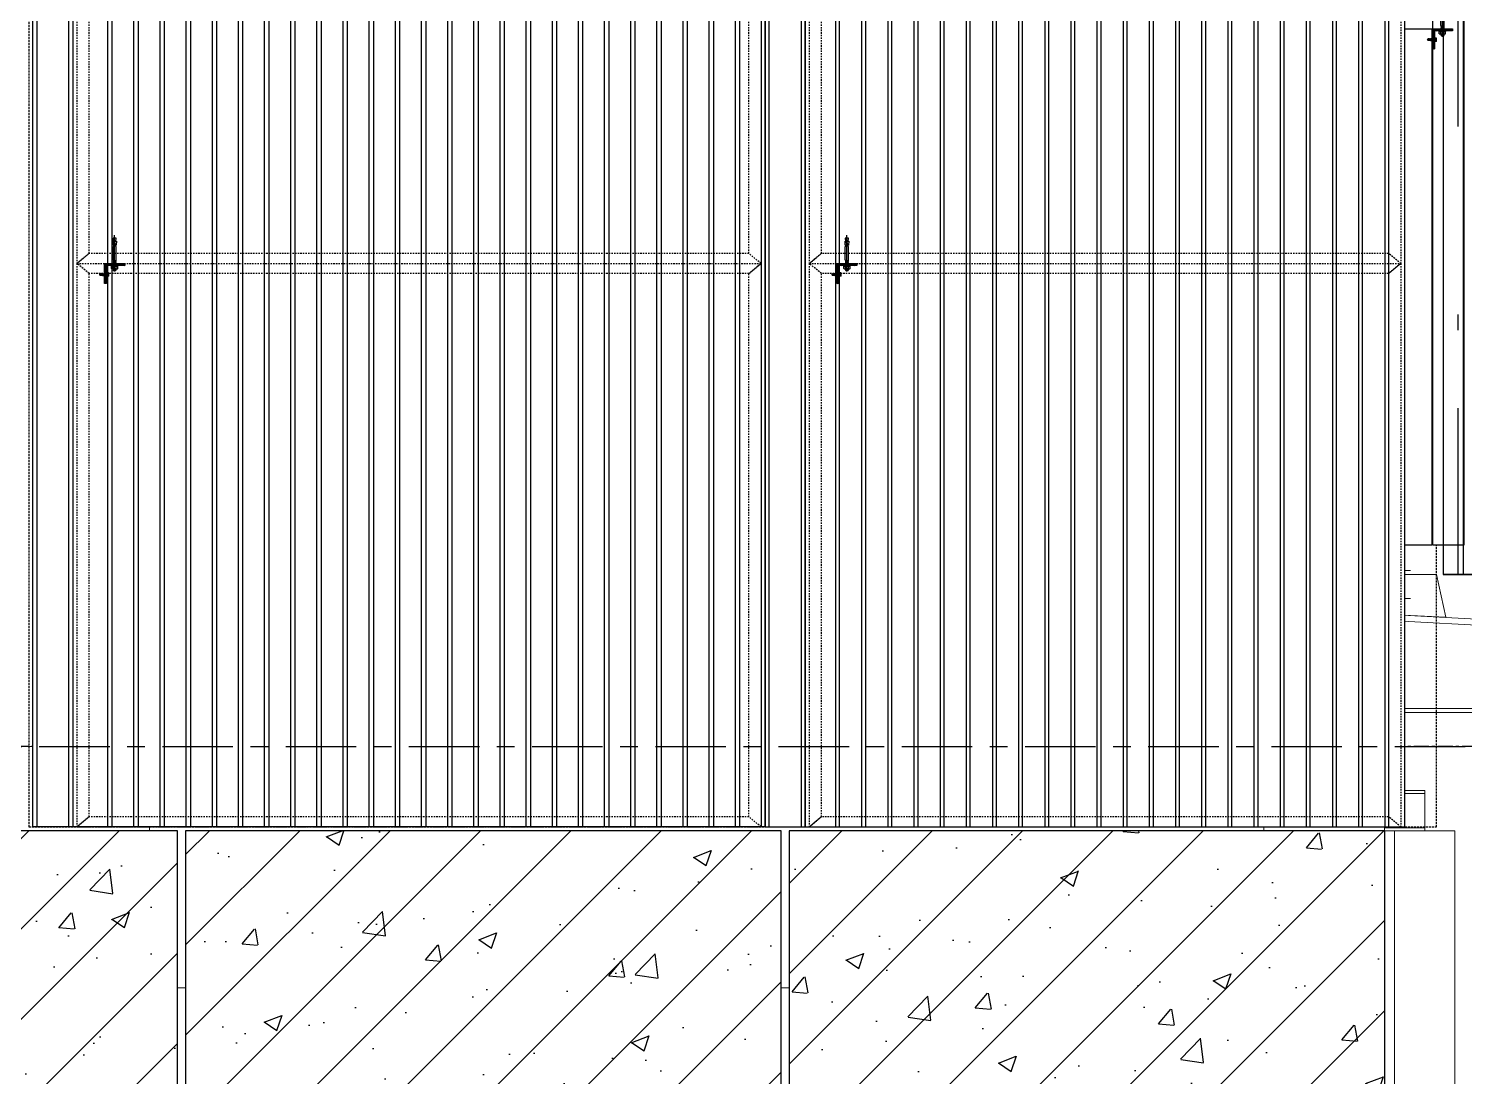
# Model space of a CAD drawing. Header units: millimetres. Extents: x -187664 to 435448, y -313239 to 299894.
# Drawn here: x 364046 to 367614, y 172433 to 175036 of the extents above; entities that cross this region are included whole.
import ezdxf
from ezdxf.enums import TextEntityAlignment as Align

# ---------------------------------------------------------------- set-up
doc = ezdxf.new("R2010")
doc.units = ezdxf.units.MM
doc.set_wipeout_variables(frame=1)
for name, pattern in [('CENTER', [2, 1.25, -0.25, 0.25, -0.25]), ('HIDDEN', [0.375, 0.25, -0.125]), ('TA_GL_000.70000', [1.925, 0.7, -0.175, 0.175, -0.175, 0.7]), ('TA_HL_001.00000', [6.5, 3.55, -2.95]), ('XKITLINE00', [0]), ('XKITLINE02', [4, 2, -2])]:
    doc.linetypes.add(name, pattern=pattern)
for name, color, linetype in [('000 - 0_SYM_DWG_GRIDLINE_MAIN_COLOR_251', 7, 'Continuous'), ('000 - CONCRETE_COL_HATCH_', 7, 'Continuous'), ('000 - CONCRETE_PRECAST_MAIN_COLOR_1', 7, 'Continuous'), ('000 - CONCRETE_PRECAST_WIPEOUT_', 7, 'Continuous'), ('000 - EXISTING_BUILDING_MAIN_COLOR_251', 7, 'Continuous'), ('000 - EXISTING_CANOPY_MAIN_COLOR_1', 7, 'Continuous'), ('000 - EXISTING_CANOPY_MAIN_COLOR_251', 7, 'Continuous'), ('000 - EXISTING_DIM_MAIN_COLOR_251', 7, 'Continuous'), ('000 - GRID', 7, 'CENTER'), ('000 - STRUCTURE_STEEL_ACCESORIES_MAIN_COLOR_2', 7, 'Continuous'), ('000 - STRUCTURE_STEEL_ACCESORIES_WIPEOUT_', 7, 'Continuous'), ('010 - ASPG_ACCESSORIES_HATCH_', 7, 'Continuous'), ('010 - ASPG_ACCESSORIES_SUB_COLOR_2', 7, 'Continuous'), ('010 - ASPG_ACCESSORIES_SYMBOL_', 7, 'Continuous'), ('010 - ASPG_EXTR_MAIN_COLOR_2', 7, 'Continuous'), ('010 - ASPG_EXTR_WIPEOUT_', 7, 'Continuous'), ('010 - ASPG_FASTERN_HIDDEN_', 7, 'Continuous'), ('010 - ASPG_FASTERN_MAIN_COLOR_1', 7, 'Continuous'), ('010 - ASPG_FASTERN_SUB_COLOR_2', 7, 'Continuous'), ('010 - ASPG_FRAMING_MAIN_COLOR_1', 7, 'Continuous'), ('010 - ASPG_FRAMING_SUB_COLOR_1', 7, 'Continuous'), ('010 - ASPG_FRAMING_SUB_COLOR_2', 7, 'Continuous'), ('010 - ASPG_FRAMING_WIPEOUT_', 7, 'Continuous')]:
    doc.layers.add(name, color=color, linetype=linetype)
doc.layers.add('Bolt', color=7, linetype='Continuous', lineweight=0)
doc.layers.add('Part', color=7, linetype='Continuous', lineweight=0)
doc.styles.add('RomanS', font='arial.ttf', dxfattribs={"width": 0.8})
doc.styles.add('TA', font='', dxfattribs={"height": 4.5})
doc.styles.get('TA').set_extended_font_data('Cordia New')

# ---------------------------------------------------------------- blocks, each defined once
blk = doc.blocks.new('*U4792')
at = {"layer": '000 - 0_SYM_DWG_GRIDLINE_MAIN_COLOR_251', "color": 7, "linetype": 'ByBlock', "ltscale": 5}
blk.add_line((20, 0), (-155.16, 0), dxfattribs=at)
at = {"color": 7, "style": 'TA', "flags": 1}
blk.add_attdef('LOCATION', (6, -6), '', height=4.5, rotation=270, dxfattribs=at)
blk = doc.blocks.new('W-1-PP19-ST-ENT1-1_20260610-094001_ELEVATION_2_DIMS')
at = {"layer": '000 - GRID', "color": 7, "linetype": 'TA_GL_000.70000', "xscale": 50, "yscale": 50, "zscale": 50, "rotation": 180}
blk.add_blockref('*U4792', (-5758, 105750), dxfattribs=at)
blk = doc.blocks.new('*U4958')
at = {"color": 7}
blk.add_wipeout([(0, 0), (1480, 0), (1480, 2990), (0, 2990)], dxfattribs=at).dxf.layer = '000 - CONCRETE_PRECAST_WIPEOUT_'
at = {"layer": '000 - CONCRETE_COL_HATCH_'}
h = blk.add_hatch(dxfattribs=at)
h.set_pattern_fill('ANSI31')
h.set_pattern_definition([(45, (1531882.3, 697668.04), (-112.253202, 112.253202), [])])
h.paths.add_polyline_path([(0, 0), (1480, 0), (1480, 2990), (0, 2990)])
h = blk.add_hatch(dxfattribs=at)
h.set_pattern_fill('AR-CONC', scale=0.05)
h.set_pattern_definition([(50, (1531882.3, 695178.04), (455.46167, -39.84771), [47.625, -523.875]), (355, (1531882.3, 695178.04), (-88.10855, 477.64211), [38.1, -419.10146]), (100.451445, (1531920.25, 695174.7), (367.35312, 437.79438), [40.47502, -445.22561]), (46.1842, (1531882.3, 695305.04), (677.6976, -105.10582), [71.4375, -785.8125]), (96.635558, (1531938.8, 695296.3), (593.51034, 618.5653), [60.71256, -667.83902]), (351.18415, (1531882.3, 695305.04), (593.51034, 618.5653), [57.14992, -628.64933]), (21, (1531945.8, 695273.3), (379.03598, -255.662995), [47.625, -523.875]), (326, (1531945.8, 695273.3), (154.50507, 460.46992), [38.1, -419.1]), (71.451445, (1531977.4, 695252), (533.54105, 204.80692), [40.47502, -445.22484]), (37.5, (1531882.3, 695178.04), (7.721508, 211.387597), [0, -414.02, 0, -425.45, 0, -420.6875]), (7.5, (1531882.3, 695178.04), (167.049156, 250.451437), [0, -242.57, 0, -404.495, 0, -160.3375]), (327.5, (1531740.69, 695178.04), (338.976488, -14.32186), [0, -158.75, 0, -495.3, 0, -657.225]), (317.5, (1531677.2, 695178.04), (370.322953, 63.56623), [0, -206.375, 0, -328.93, 0, -466.725])])
h.paths.add_polyline_path([(0, 0), (1480, 0), (1480, 2990), (0, 2990)])
at = {"layer": '000 - CONCRETE_PRECAST_MAIN_COLOR_1', "color": 7}
blk.add_lwpolyline([(0, 0), (1480, 0), (1480, 2990), (0, 2990)], close=True, dxfattribs=at)
blk = doc.blocks.new('W-1-PP19-ST-ENT1-1_20260611-182434_ELEVATION_2_PRECAST')
at = {"layer": '000 - CONCRETE_PRECAST_MAIN_COLOR_1', "color": 7}
for p in [(-5138.003375, 102550), (-3638.003375, 102550), (-2138.003375, 102550)]:
    blk.add_blockref('*U4958', p, dxfattribs=at)
blk = doc.blocks.new('*A10731050')
at = {"layer": 'Part', "color": 7, "linetype": 'XKITLINE00', "lineweight": 0}
for p, q in [((220.989273, 36.662929), (220.989273, -28.217071)), ((223.389273, -28.217071), (223.389273, 36.662929))]:
    blk.add_line(p, q, dxfattribs=at)
blk = doc.blocks.new('*A10751051')
at = {"layer": 'Part', "color": 7, "linetype": 'XKITLINE00', "lineweight": 0}
for p, q in [((223.389273, -28.217071), (211.549273, -28.217071)), ((211.549273, -28.217071), (211.549273, -52.137071)), ((223.389273, -28.217071), (223.389273, -52.137071))]:
    blk.add_line(p, q, dxfattribs=at)
blk = doc.blocks.new('*A10761052')
at = {"layer": 'Part', "color": 7, "linetype": 'XKITLINE00', "lineweight": 0}
for p, q in [((211.389273, -28.217071), (199.549273, -28.217071)), ((199.549273, -28.217071), (199.549273, -52.137071)), ((211.389273, -28.217071), (211.389273, -52.137071))]:
    blk.add_line(p, q, dxfattribs=at)
blk = doc.blocks.new('*A10771053')
at = {"layer": '000 - EXISTING_CANOPY_MAIN_COLOR_1', "color": 7, "linetype": 'XKITLINE00', "lineweight": 0}
for p, q in [((223.586789, -28.217071), (224.786789, -28.217071)), ((223.586789, -52.137071), (223.586789, -28.217071)), ((224.786789, -28.217071), (224.786789, -52.137071))]:
    blk.add_line(p, q, dxfattribs=at)
blk = doc.blocks.new('*A10781054')
at = {"layer": 'Part', "color": 7, "linetype": 'XKITLINE00', "lineweight": 0}
for q in [(187.549273, -28.217071), (199.389273, -52.137071)]:
    blk.add_line((199.389273, -28.217071), q, dxfattribs=at)
blk = doc.blocks.new('*A10851061')
at = {"layer": 'Part', "color": 7, "linetype": 'XKITLINE00', "lineweight": 0}
for p, q in [((218.189281, -26.217071), (218.189281, -9.825071)), ((218.989281, -26.217071), (218.989281, -9.825071)), ((218.189281, -26.217071), (218.989281, -26.217071))]:
    blk.add_line(p, q, dxfattribs=at)
blk = doc.blocks.new('*A10861062')
at = {"layer": 'Part', "color": 7, "linetype": 'XKITLINE00', "lineweight": 0}
for p, q in [((198.829275, -28.217071), (198.829275, -26.537071)), ((198.829275, -26.537071), (220.989273, -26.537071)), ((199.389273, -31.337071), (199.549273, -31.337071)), ((211.389273, -31.337071), (211.549273, -31.337071))]:
    blk.add_line(p, q, dxfattribs=at)
blk = doc.blocks.new('*A10871063')
at = {"layer": 'Part', "color": 7, "linetype": 'XKITLINE00', "lineweight": 0}
for p, q in [((223.621312, -23.924245), (236.23026, -24.585052)), ((223.621312, -24.04441), (236.22398, -24.704888)), ((236.23026, -24.585052), (236.22398, -24.704888))]:
    blk.add_line(p, q, dxfattribs=at)
blk = doc.blocks.new('*A10881064')
at = {"layer": 'Part', "color": 7, "linetype": 'XKITLINE00', "lineweight": 0}
for p, q in [((223.621312, -25.785052), (236.23026, -25.785052)), ((223.621312, -25.865052), (236.23026, -25.865052)), ((236.23026, -25.785052), (236.23026, -25.865052))]:
    blk.add_line(p, q, dxfattribs=at)
blk = doc.blocks.new('*A10911067')
at = {"layer": 'Part', "color": 7, "linetype": 'XKITLINE00', "lineweight": 0}
for p, q in [((223.621312, -22.639658), (223.421312, -22.639658)), ((223.421312, -26.039658), (223.421312, -22.639658)), ((223.621312, -26.039658), (223.621312, -22.639658)), ((223.621312, -26.039658), (223.421312, -26.039658))]:
    blk.add_line(p, q, dxfattribs=at)
blk = doc.blocks.new('*A10931069')
at = {"layer": 'Part', "color": 7, "linetype": 'XKITLINE00', "lineweight": 0}
for p, q in [((223.621312, -23.119697), (224.421312, -23.119697)), ((224.421312, -23.119697), (224.602283, -23.971108)), ((224.602283, -23.971108), (223.621312, -23.919697))]:
    blk.add_line(p, q, dxfattribs=at)
blk = doc.blocks.new('*A10951071')
at = {"layer": 'Bolt'}
for points in [[(221.869, -23.116), (221.821, -23.116), (221.821, -22.964), (221.869, -22.964)], [(221.869, -23.116), (221.821, -23.116), (221.821, -22.964), (221.869, -22.964)], [(223.621, -23.116), (223.421, -23.116), (223.421, -22.964), (223.621, -22.964)], [(223.621, -23.116), (223.421, -23.116), (223.421, -22.964), (223.621, -22.964)], [(221.869, -23.676), (221.821, -23.676), (221.821, -23.524), (221.869, -23.524)], [(221.869, -23.676), (221.821, -23.676), (221.821, -23.524), (221.869, -23.524)], [(223.621, -23.676), (223.421, -23.676), (223.421, -23.524), (223.621, -23.524)], [(223.621, -23.676), (223.421, -23.676), (223.421, -23.524), (223.621, -23.524)]]:
    blk.add_hatch(color=7, dxfattribs=at).paths.add_polyline_path(points, flags=17)
at = {"layer": 'Bolt', "color": 7, "linetype": 'XKITLINE00', "lineweight": 0}
for p, q in [((221.737, -23.04), (223.901, -23.04)), ((221.737, -23.04), (223.901, -23.04)), ((221.821, -22.964), (221.869, -22.964)), ((221.821, -22.964), (221.869, -22.964)), ((221.821, -23.116), (221.869, -23.116)), ((221.821, -23.116), (221.869, -23.116)), ((223.421, -22.964), (223.621, -22.964)), ((223.421, -22.964), (223.621, -22.964)), ((223.421, -23.116), (223.621, -23.116)), ((223.421, -23.116), (223.621, -23.116)), ((221.737, -23.6), (223.901, -23.6)), ((221.737, -23.6), (223.901, -23.6)), ((221.821, -23.524), (221.869, -23.524)), ((221.821, -23.524), (221.869, -23.524)), ((221.821, -23.676), (221.869, -23.676)), ((221.821, -23.676), (221.869, -23.676)), ((223.421, -23.524), (223.621, -23.524)), ((223.421, -23.524), (223.621, -23.524)), ((223.421, -23.676), (223.621, -23.676)), ((223.421, -23.676), (223.621, -23.676))]:
    blk.add_line(p, q, dxfattribs=at)
blk = doc.blocks.new('*A10961072')
at = {"layer": 'Part', "color": 7, "linetype": 'XKITLINE00', "lineweight": 0}
for p, q in [((224.189279, -27.417071), (223.389279, -27.417071)), ((223.389279, -27.477071), (224.189279, -27.477071)), ((224.189279, -28.217071), (224.189279, -27.417071)), ((223.389279, -28.157071), (224.189279, -28.157071)), ((223.389279, -28.217071), (223.586789, -28.217071))]:
    blk.add_line(p, q, dxfattribs=at)
blk = doc.blocks.new('*A10971073')
at = {"layer": 'Bolt'}
for points in [[(217.813, -26.377), (217.813, -26.297), (217.925, -26.297), (217.925, -26.377)], [(219.253, -26.377), (219.253, -26.297), (219.365, -26.297), (219.365, -26.377)]]:
    blk.add_hatch(color=7, dxfattribs=at).paths.add_polyline_path(points, flags=17)
at = {"layer": 'Bolt', "color": 7, "linetype": 'XKITLINE00', "lineweight": 0}
for p, q in [((217.813, -26.297), (217.813, -26.377)), ((217.869, -26.297), (217.869, -26.377)), ((217.925, -26.297), (217.925, -26.377)), ((219.253, -26.297), (219.253, -26.377)), ((219.309, -26.297), (219.309, -26.377)), ((219.365, -26.297), (219.365, -26.377))]:
    blk.add_line(p, q, dxfattribs=at)
blk = doc.blocks.new('*A10981074')
at = {"layer": 'Bolt', "color": 7, "linetype": 'XKITLINE02', "lineweight": 0}
for p, q in [((218.525281, -25.921071), (218.565281, -25.921071)), ((218.461921, -26.057071), (218.805281, -26.057071)), ((218.525281, -26.193071), (218.565281, -26.193071)), ((218.565281, -26.001071), (218.613281, -26.001071)), ((218.565281, -26.113071), (218.613281, -26.113071))]:
    blk.add_line(p, q, dxfattribs=at)
blk = doc.blocks.new('*A10991075')
at = {"layer": 'Part', "color": 7, "linetype": 'XKITLINE00', "lineweight": 0}
for p, q in [((218.085281, -26.297071), (218.085281, -26.257071)), ((218.085281, -26.257071), (218.525281, -26.257071)), ((218.525281, -26.257071), (218.525281, -26.217071)), ((218.565281, -26.297071), (218.565281, -26.217071))]:
    blk.add_line(p, q, dxfattribs=at)
blk = doc.blocks.new('*A11001076')
at = {"layer": 'Part', "color": 7, "linetype": 'XKITLINE00', "lineweight": 0}
for p, q in [((217.549281, -26.537071), (217.709281, -26.377071)), ((217.709281, -26.377071), (219.469281, -26.377071)), ((219.469281, -26.377071), (219.629281, -26.537071))]:
    blk.add_line(p, q, dxfattribs=at)
blk = doc.blocks.new('*A11011077')
at = {"layer": 'Part', "color": 7, "linetype": 'XKITLINE00', "lineweight": 0}
for p, q in [((217.709281, -26.297071), (219.469281, -26.297071)), ((217.709281, -26.297071), (217.709281, -26.377071)), ((217.709281, -26.377071), (219.469281, -26.377071)), ((219.469281, -26.297071), (219.469281, -26.377071))]:
    blk.add_line(p, q, dxfattribs=at)
blk = doc.blocks.new('*A11051081')
at = {"layer": 'Part', "color": 7, "linetype": 'XKITLINE00', "lineweight": 0}
for p, q in [((200.829275, -26.217071), (200.829275, -9.825071)), ((201.629275, -26.217071), (201.629275, -9.825071)), ((200.829275, -26.217071), (201.629275, -26.217071))]:
    blk.add_line(p, q, dxfattribs=at)
blk = doc.blocks.new('*A11061082')
at = {"layer": 'Bolt'}
for points in [[(200.453, -26.377), (200.453, -26.297), (200.565, -26.297), (200.565, -26.377)], [(201.893, -26.377), (201.893, -26.297), (202.005, -26.297), (202.005, -26.377)]]:
    blk.add_hatch(color=7, dxfattribs=at).paths.add_polyline_path(points, flags=17)
at = {"layer": 'Bolt', "color": 7, "linetype": 'XKITLINE00', "lineweight": 0}
for p, q in [((200.453, -26.297), (200.453, -26.377)), ((200.509, -26.297), (200.509, -26.377)), ((200.565, -26.297), (200.565, -26.377)), ((201.893, -26.297), (201.893, -26.377)), ((201.949, -26.297), (201.949, -26.377)), ((202.005, -26.297), (202.005, -26.377))]:
    blk.add_line(p, q, dxfattribs=at)
blk = doc.blocks.new('*A11071083')
at = {"layer": 'Bolt', "color": 7, "linetype": 'XKITLINE02', "lineweight": 0}
for p, q in [((201.165275, -25.921071), (201.205275, -25.921071)), ((201.101915, -26.057071), (201.445275, -26.057071)), ((201.165275, -26.193071), (201.205275, -26.193071)), ((201.205275, -26.001071), (201.253275, -26.001071)), ((201.205275, -26.113071), (201.253275, -26.113071))]:
    blk.add_line(p, q, dxfattribs=at)
blk = doc.blocks.new('*A11081084')
at = {"layer": 'Part', "color": 7, "linetype": 'XKITLINE00', "lineweight": 0}
for p, q in [((200.725275, -26.297071), (200.725275, -26.257071)), ((200.725275, -26.257071), (201.165275, -26.257071)), ((201.165275, -26.257071), (201.165275, -26.217071)), ((201.205275, -26.297071), (201.205275, -26.217071))]:
    blk.add_line(p, q, dxfattribs=at)
blk = doc.blocks.new('*A11091085')
at = {"layer": 'Part', "color": 7, "linetype": 'XKITLINE00', "lineweight": 0}
for p, q in [((200.189275, -26.537071), (200.349275, -26.377071)), ((200.349275, -26.377071), (202.109275, -26.377071)), ((202.109275, -26.377071), (202.269275, -26.537071))]:
    blk.add_line(p, q, dxfattribs=at)
blk = doc.blocks.new('*A11101086')
at = {"layer": 'Part', "color": 7, "linetype": 'XKITLINE00', "lineweight": 0}
for p, q in [((200.349275, -26.297071), (202.109275, -26.297071)), ((200.349275, -26.297071), (200.349275, -26.377071)), ((200.349275, -26.377071), (202.109275, -26.377071)), ((202.109275, -26.297071), (202.109275, -26.377071))]:
    blk.add_line(p, q, dxfattribs=at)
blk = doc.blocks.new('*A11111087')
at = {"layer": 'Part', "color": 7, "linetype": 'XKITLINE00', "lineweight": 0}
blk.add_line((198.829275, -28.217071), (198.829275, 36.662929), dxfattribs=at)
blk = doc.blocks.new('W-1-PP19-ST-ENT1-1_20260611-185229_ELEVATION_2_ST')
at = {"layer": '000 - EXISTING_BUILDING_MAIN_COLOR_251'}
h = blk.add_hatch(dxfattribs=at)
h.set_pattern_fill('ANSI31', scale=100, angle=45)
h.set_pattern_definition([(90, (-12477.15, 83424.1), (-317.5, 0), [])])
h.paths.add_polyline_path([(-529.4, 113947.1), (-3980, 113947.1), (-3980, 105550), (-529.4, 105550)])
at = {"layer": '000 - EXISTING_BUILDING_MAIN_COLOR_251', "color": 7, "linetype": 'HIDDEN', "ltscale": 20}
blk.add_lwpolyline([(-529.4, 113947.1), (-4028, 113947.1), (-4028, 105550), (-529.4, 105550)], close=True, dxfattribs=at)
at = {"layer": '000 - EXISTING_DIM_MAIN_COLOR_251', "color": 7, "linetype": 'CENTER', "ltscale": 30}
blk.add_line((2871.7, 105750), (-10628.3, 105750), dxfattribs=at)
at = {"layer": '000 - EXISTING_DIM_MAIN_COLOR_251', "color": 7, "linetype": 'XKITLINE00', "lineweight": 0}
blk.add_line((-3853, 105750), (-5746.9, 105750), dxfattribs=at)
at = {"color": 7, "lineweight": 0, "xscale": 125, "yscale": 125, "zscale": 125}
for name in ['*A11111087', '*A10731050', '*A11051081', '*A10851061', '*A10911067', '*A10951071', '*A10931069', '*A10871063', '*A11071083', '*A10981074', '*A10881064', '*A11081084', '*A10991075', '*A11091085', '*A11101086', '*A11061082', '*A11001076', '*A11011077', '*A10971073', '*A10861062', '*A10961072', '*A10781054', '*A10761052', '*A10751051']:
    blk.add_blockref(name, (-28581.7, 109067.1), dxfattribs=at)
at = {"layer": '000 - EXISTING_CANOPY_MAIN_COLOR_1', "color": 7, "lineweight": 0, "xscale": 125, "yscale": 125, "zscale": 125}
blk.add_blockref('*A10771053', (-28581.7, 109067.1), dxfattribs=at)
at = {"layer": '000 - EXISTING_DIM_MAIN_COLOR_251', "color": 7, "style": 'RomanS'}
for tag, p in [('A1', (-4058, 116538.2)), ('A', (0, 116524.1))]:
    blk.add_attdef(tag, text='', height=250, dxfattribs=at).set_placement(p, align=Align.MIDDLE_CENTER)
blk = doc.blocks.new('*U5306')
at = {"color": 7}
blk.add_wipeout([(50, 0), (1770, 0), (1770, 8400), (50, 8400)], dxfattribs=at).dxf.layer = '010 - ASPG_EXTR_WIPEOUT_'
at = {"layer": '010 - ASPG_EXTR_MAIN_COLOR_2', "color": 7}
for points in [[(113.3, 0), (123.6, 0), (123.6, 8400), (113.3, 8400)], [(178.3, 0), (188.6, 0), (188.6, 8400), (178.3, 8400)], [(243.3, 0), (253.6, 0), (253.6, 8400), (243.3, 8400)], [(308.3, 0), (318.6, 0), (318.6, 8400), (308.3, 8400)], [(373.3, 0), (383.6, 0), (383.6, 8400), (373.3, 8400)], [(438.3, 0), (448.6, 0), (448.6, 8400), (438.3, 8400)], [(503.3, 0), (513.6, 0), (513.6, 8400), (503.3, 8400)], [(568.3, 0), (578.6, 0), (578.6, 8400), (568.3, 8400)], [(633.3, 0), (643.6, 0), (643.6, 8400), (633.3, 8400)], [(698.3, 0), (708.6, 0), (708.6, 8400), (698.3, 8400)], [(763.3, 0), (773.6, 0), (773.6, 8400), (763.3, 8400)], [(828.3, 0), (838.6, 0), (838.6, 8400), (828.3, 8400)], [(893.3, 0), (903.6, 0), (903.6, 8400), (893.3, 8400)], [(958.3, 0), (968.6, 0), (968.6, 8400), (958.3, 8400)], [(1023.3, 0), (1033.6, 0), (1033.6, 8400), (1023.3, 8400)], [(1088.3, 0), (1098.6, 0), (1098.6, 8400), (1088.3, 8400)], [(1153.3, 0), (1163.6, 0), (1163.6, 8400), (1153.3, 8400)], [(1218.3, 0), (1228.6, 0), (1228.6, 8400), (1218.3, 8400)], [(1283.3, 0), (1293.6, 0), (1293.6, 8400), (1283.3, 8400)], [(1348.3, 0), (1358.6, 0), (1358.6, 8400), (1348.3, 8400)], [(1413.3, 0), (1423.6, 0), (1423.6, 8400), (1413.3, 8400)], [(1478.3, 0), (1488.6, 0), (1488.6, 8400), (1478.3, 8400)], [(1543.3, 0), (1553.6, 0), (1553.6, 8400), (1543.3, 8400)], [(1608.3, 0), (1618.6, 0), (1618.6, 8400), (1608.3, 8400)], [(1673.3, 0), (1683.6, 0), (1683.6, 8400), (1673.3, 8400)]]:
    blk.add_lwpolyline(points, close=True, dxfattribs=at)
at = {"layer": '010 - ASPG_FRAMING_SUB_COLOR_2', "color": 7}
blk.add_lwpolyline([(50, 0), (1770, 0), (1770, 8400), (50, 8400)], close=True, dxfattribs=at)
at = {"color": 7}
for points in [[(-50, 0), (50, 0), (50, 8400), (-50, 8400)], [(1770, 0), (1870, 0), (1870, 8400), (1770, 8400)]]:
    blk.add_wipeout(points, dxfattribs=at).dxf.layer = '010 - ASPG_EXTR_WIPEOUT_'
at = {"layer": '010 - ASPG_EXTR_MAIN_COLOR_2', "color": 7}
blk.add_lwpolyline([(48.3, 0), (58.6, 0), (58.6, 8400), (48.3, 8400)], close=True, dxfattribs=at)
at = {"layer": '010 - ASPG_FRAMING_MAIN_COLOR_1', "color": 7}
for points in [[(-50, 0), (-40, 0), (-40, 8400), (-50, 8400)], [(40, 0), (50, 0), (50, 8400), (40, 8400)], [(1770, 0), (1780, 0), (1780, 8400), (1770, 8400)], [(1860, 0), (1870, 0), (1870, 8400), (1860, 8400)]]:
    blk.add_lwpolyline(points, close=True, dxfattribs=at)
at = {"layer": '010 - ASPG_FRAMING_SUB_COLOR_2', "color": 7}
for points in [[(-50, 0), (50, 0), (50, 8400), (-50, 8400)], [(1770, 0), (1870, 0), (1870, 8400), (1770, 8400)]]:
    blk.add_lwpolyline(points, close=True, dxfattribs=at)
blk = doc.blocks.new('*U5307')
at = {"color": 7}
blk.add_wipeout([(50, 0), (1540, 0), (1540, 8400), (50, 8400)], dxfattribs=at).dxf.layer = '010 - ASPG_EXTR_WIPEOUT_'
at = {"layer": '010 - ASPG_EXTR_MAIN_COLOR_2', "color": 7}
for points in [[(125, 0), (135.2, 0), (135.2, 8400), (125, 8400)], [(190, 0), (200.2, 0), (200.2, 8400), (190, 8400)], [(255, 0), (265.2, 0), (265.2, 8400), (255, 8400)], [(320, 0), (330.2, 0), (330.2, 8400), (320, 8400)], [(385, 0), (395.2, 0), (395.2, 8400), (385, 8400)], [(450, 0), (460.2, 0), (460.2, 8400), (450, 8400)], [(515, 0), (525.2, 0), (525.2, 8400), (515, 8400)], [(580, 0), (590.2, 0), (590.2, 8400), (580, 8400)], [(645, 0), (655.2, 0), (655.2, 8400), (645, 8400)], [(710, 0), (720.2, 0), (720.2, 8400), (710, 8400)], [(775, 0), (785.2, 0), (785.2, 8400), (775, 8400)], [(840, 0), (850.2, 0), (850.2, 8400), (840, 8400)], [(905, 0), (915.2, 0), (915.2, 8400), (905, 8400)], [(970, 0), (980.2, 0), (980.2, 8400), (970, 8400)], [(1035, 0), (1045.2, 0), (1045.2, 8400), (1035, 8400)], [(1100, 0), (1110.2, 0), (1110.2, 8400), (1100, 8400)], [(1165, 0), (1175.2, 0), (1175.2, 8400), (1165, 8400)], [(1230, 0), (1240.2, 0), (1240.2, 8400), (1230, 8400)], [(1295, 0), (1305.2, 0), (1305.2, 8400), (1295, 8400)], [(1360, 0), (1370.2, 0), (1370.2, 8400), (1360, 8400)], [(1425, 0), (1435.2, 0), (1435.2, 8400), (1425, 8400)], [(1490, 0), (1500.2, 0), (1500.2, 8400), (1490, 8400)]]:
    blk.add_lwpolyline(points, close=True, dxfattribs=at)
at = {"layer": '010 - ASPG_FRAMING_SUB_COLOR_2', "color": 7}
blk.add_lwpolyline([(50, 0), (1540, 0), (1540, 8400), (50, 8400)], close=True, dxfattribs=at)
at = {"color": 7}
blk.add_wipeout([(-50, 0), (50, 0), (50, 8400), (-50, 8400)], dxfattribs=at).dxf.layer = '010 - ASPG_EXTR_WIPEOUT_'
at = {"layer": '010 - ASPG_FRAMING_MAIN_COLOR_1', "color": 7}
for points in [[(-50, 0), (-40, 0), (-40, 8400), (-50, 8400)], [(40, 0), (50, 0), (50, 8400), (40, 8400)]]:
    blk.add_lwpolyline(points, close=True, dxfattribs=at)
at = {"layer": '010 - ASPG_FRAMING_SUB_COLOR_2', "color": 7}
blk.add_lwpolyline([(-50, 0), (50, 0), (50, 8400), (-50, 8400)], close=True, dxfattribs=at)
blk = doc.blocks.new('*U5735')
at = {"layer": '010 - ASPG_ACCESSORIES_SUB_COLOR_2', "color": 7}
for p, q in [((-2.1, -1.5), (-2.1, 0)), ((2.1, -1), (2.1, 0)), ((-2.7, -1.9), (2.7, -1.4)), ((-2.7, -1.9), (-2.1, -1.5)), ((-2.7, -1.9), (-2.1, -2.3)), ((-2.7, -3.7), (2.7, -3.2)), ((-2.7, -3.7), (-2.1, -3.3)), ((-2.7, -3.7), (-2.1, -4.1)), ((-2.7, -5.5), (2.7, -5)), ((-2.7, -5.5), (2.7, -5)), ((-2.7, -5.5), (-2.1, -5.1)), ((-2.7, -5.5), (-2.1, -5.1)), ((-2.7, -5.5), (-2.1, -5.9)), ((-2.7, -5.5), (-2.1, -5.9)), ((-2.7, -7.3), (2.7, -6.8)), ((-2.7, -7.3), (-2.1, -6.9)), ((-2.7, -7.3), (-2.1, -7.7)), ((-2.7, -9.1), (-2.1, -8.7)), ((-2.7, -9.1), (-1.6, -9)), ((-2.7, -9.1), (-2.1, -9.5)), ((-2.7, -10.9), (-2.1, -10.5)), ((-2.7, -10.9), (-1.8, -10.8)), ((-2.7, -10.9), (-2.1, -11.3)), ((-2.1, -1.5), (2.1, -1)), ((-2.1, -2.3), (2.1, -1.8)), ((-2.1, -3.3), (-2.1, -2.3)), ((-2.1, -3.3), (2.1, -2.8)), ((-2.1, -4.1), (2.1, -3.6)), ((-2.1, -5.1), (-2.1, -4.1)), ((-2.1, -5.1), (2.1, -4.6)), ((-2.1, -5.1), (2.1, -4.6)), ((-2.1, -5.9), (2.1, -5.4)), ((-2.1, -5.9), (2.1, -5.4)), ((-2.1, -6.9), (-2.1, -5.9)), ((-2.1, -6.9), (-2.1, -5.9)), ((-2.1, -6.9), (2.1, -6.4)), ((-2.1, -7.7), (2.1, -7.2)), ((-2.1, -8.7), (-2.1, -7.7)), ((-2.1, -8.7), (-1.1, -8.6)), ((-2.1, -9.5), (-1.6, -9.4)), ((-2.1, -10.5), (-2.1, -9.5)), ((-2.1, -10.5), (-1.8, -10.5)), ((-2.1, -11.3), (-1.9, -11.2)), ((-2.1, -12.4), (-2.1, -11.3)), ((-2.1, -12.4), (-2.1, -15.6)), ((0, -17.2), (-2.1, -15.6)), ((0, -17.2), (2.1, -15.6)), ((0.4, -8.4), (2.1, -8.2)), ((0.7, -8.8), (2.7, -8.6)), ((0.7, -9.1), (2.1, -9)), ((0.7, -10.2), (2.1, -10)), ((0.7, -10.6), (2.7, -10.4)), ((0.7, -10.9), (2.1, -10.8)), ((2.7, -1.4), (2.1, -1)), ((2.7, -1.4), (2.1, -1.8)), ((2.1, -2.8), (2.1, -1.8)), ((2.7, -3.2), (2.1, -2.8)), ((2.7, -3.2), (2.1, -3.6)), ((2.1, -4.6), (2.1, -3.6)), ((2.7, -5), (2.1, -4.6)), ((2.7, -5), (2.1, -4.6)), ((2.7, -5), (2.1, -5.4)), ((2.7, -5), (2.1, -5.4)), ((2.1, -6.4), (2.1, -5.4)), ((2.1, -6.4), (2.1, -5.4)), ((2.7, -6.8), (2.1, -6.4)), ((2.7, -6.8), (2.1, -7.2)), ((2.1, -8.2), (2.1, -7.2)), ((2.7, -8.6), (2.1, -8.2)), ((2.7, -8.6), (2.1, -9)), ((2.1, -10), (2.1, -9)), ((2.7, -10.4), (2.1, -10)), ((2.7, -10.4), (2.1, -10.8)), ((2.1, -10.8), (2.1, -15.6))]:
    blk.add_line(p, q, dxfattribs=at)
blk.add_lwpolyline([(0, -17.2), (0.7, -11.5), (0.7, -8.7, 0.417657), (0.4, -8.4, 0.070993), (-1.5, -8.7), (-2.1, -12.4)], format="xyb", dxfattribs=at)
at = {"layer": '010 - ASPG_ACCESSORIES_SYMBOL_', "color": 7, "linetype": 'CENTER'}
blk.add_line((0, 6.1), (0, -18.2), dxfattribs=at)
at = {"layer": '010 - ASPG_FASTERN_MAIN_COLOR_1', "color": 7}
for p, q in [((-5.5, 0.5), (-5.5, 0)), ((5.5, 0), (-5.5, 0)), ((-5.2, 0.9), (-4.2, 1.2)), ((5.2, 0.9), (-5.2, 0.9)), ((-4.2, 5), (-4.2, 1.2)), ((4.2, 1.2), (-4.2, 1.2)), ((3.1, 5.5), (-3.1, 5.5)), ((-2.6, 0.9), (-2.1, 1.2)), ((-2.1, 5), (-2.1, 1.2)), ((2.1, 5), (2.1, 1.2)), ((2.4, 0.9), (2.1, 1.2)), ((4.2, 5), (4.2, 1.2)), ((5.2, 0.9), (4.2, 1.2)), ((5.5, 0.5), (5.5, 0))]:
    blk.add_line(p, q, dxfattribs=at)
for centre, radius, start, end in [((-5.2, 0.5), 0.3, 90, 180), ((-3.1, 3.9), 1.56, 48.0171, 131.9829), ((0, -0.2), 5.63, 68.2799, 111.7201), ((3.1, 3.9), 1.56, 48.0171, 131.9829), ((5.2, 0.5), 0.3, 0, 90)]:
    blk.add_arc(centre, radius, start, end, dxfattribs=at)
blk = doc.blocks.new('000_ASPG_TYP_FILES_EXPANSION_BOLT_1')
at = {"layer": '010 - ASPG_FASTERN_HIDDEN_', "color": 7, "linetype": 'CENTER'}
blk.add_line((-15.3, 0), (74.9, 0), dxfattribs=at)
at = {"layer": '010 - ASPG_FASTERN_MAIN_COLOR_1', "color": 7}
for p, q in [((-8, 7.2), (-7.4, 7.9)), ((-8, 7.2), (-8, -7.2)), ((-7.4, 7.9), (-2.2, 7.9)), ((-7.4, 3.9), (-2.2, 3.9)), ((-1.6, 7.2), (-2.2, 7.9)), ((-1.6, 7.2), (-1.6, -7.2)), ((-7.4, -7.9), (-8, -7.2)), ((-7.4, -3.9), (-2.2, -3.9)), ((-7.4, -7.9), (-2.2, -7.9)), ((-2.2, -7.9), (-1.6, -7.2))]:
    blk.add_line(p, q, dxfattribs=at)
blk.add_lwpolyline([(-1.6, -8.4), (0, -8.4), (0, 8.4), (-1.6, 8.4)], close=True, dxfattribs=at)
for centre, radius, start, end in [((-4.7, 5.9), 3.33, 143.8846, 216.1154), ((4.4, 0), 12.4, 161.4826, 198.5174), ((-4.9, 5.9), 3.33, 323.8846, 36.1154), ((-14, 0), 12.4, 341.4826, 18.5174), ((-4.7, -5.9), 3.33, 143.8846, 216.1154), ((-4.9, -5.9), 3.33, 323.8846, 36.1154)]:
    blk.add_arc(centre, radius, start, end, dxfattribs=at)
at = {"layer": '010 - ASPG_FASTERN_SUB_COLOR_2', "color": 7}
for p, q in [((-13, 2), (-12.2, 2.8)), ((-13, -2), (-13, 2)), ((-11.7, 2.8), (-12.2, -2.8)), ((-12.2, 2.8), (-11.7, 2.8)), ((-10.9, 4), (-11.7, 2.8)), ((-10.9, 4), (-11.6, -4)), ((-10.3, 2.8), (-10.9, 4)), ((-10.3, 2.8), (-10.8, -2.8)), ((-9.5, 4), (-10.3, 2.8)), ((-9.5, 4), (-10.2, -4)), ((-8.9, 2.8), (-9.5, 4)), ((-8.9, 2.8), (-9.4, -2.8)), ((-8.2, 4), (-8.9, 2.8)), ((-8.2, 4), (-8.8, -4)), ((0.7, 4), (-0.1, 2.8)), ((0.7, 4), (0, -4)), ((1.3, 2.8), (0.7, 4)), ((1.3, 2.8), (0.8, -2.8)), ((2, 4), (1.3, 2.8)), ((2, 4), (1.4, -4)), ((2.6, 2.8), (2, 4)), ((2.6, 2.8), (2.2, -2.8)), ((3.4, 4), (2.6, 2.8)), ((3.4, 4), (2.7, -4)), ((4, 2.8), (3.4, 4)), ((4, 2.8), (3.5, -2.8)), ((4.8, 4), (4, 2.8)), ((4.8, 4), (4.1, -4)), ((5.4, 2.8), (4.8, 4)), ((5.4, 2.8), (4.9, -2.8)), ((6.2, 4), (5.4, 2.8)), ((6.2, 4), (5.5, -4)), ((6.8, 2.8), (6.2, 4)), ((6.8, 2.8), (6.3, -2.8)), ((7.6, 4), (6.8, 2.8)), ((7.6, 4), (6.9, -4)), ((8.2, 2.8), (7.6, 4)), ((8.2, 2.8), (7.7, -2.8)), ((9, 4), (8.2, 2.8)), ((9, 4), (8.3, -4)), ((9.6, 2.8), (9, 4)), ((9.6, 2.8), (9.1, -2.8)), ((10.4, 4), (9.6, 2.8)), ((10.4, 4), (9.7, -4)), ((11, 2.8), (10.4, 4)), ((11, 2.8), (10.5, -2.8)), ((11.7, 4), (11, 2.8)), ((11.7, 4), (11.1, -4)), ((12.3, 2.8), (11.7, 4)), ((12.3, 2.8), (11.9, -2.8)), ((13.1, 4), (12.3, 2.8)), ((13.1, 4), (12.4, -4)), ((13.1, 4), (47.5, 4)), ((47.5, 3), (47.5, 4)), ((50.5, 3), (47.5, 3)), ((50.5, 4), (60.3, 4.6)), ((50.5, 2), (50.5, 4)), ((50.5, 2), (51.5, 2)), ((50.5, -4), (50.5, 1)), ((50.7, 1.2), (51, 1.2)), ((52, 0.2), (52, -0.7)), ((52.5, 1), (52.5, 0)), ((54.7, -0.3), (55.3, 1.3)), ((55, -1.1), (55.7, 0.8)), ((56.2, 2), (57.5, 2)), ((56.7, 1.4), (57.1, 1.4)), ((58.1, 0.5), (58.2, -0.8)), ((58.5, 1), (58.5, 0)), ((60.3, 4.6), (60.3, -1.1)), ((67.5, 4), (60.3, 3.3)), ((67.5, -4), (67.5, 4)), ((-13, -2), (-12.2, -2.8)), ((-11.6, -4), (-12.2, -2.8)), ((-10.8, -2.8), (-11.6, -4)), ((-10.2, -4), (-10.8, -2.8)), ((-9.4, -2.8), (-10.2, -4)), ((-8.8, -4), (-9.4, -2.8)), ((-8, -2.8), (-8.8, -4)), ((0.8, -2.8), (0, -4)), ((1.4, -4), (0.8, -2.8)), ((2.2, -2.8), (1.4, -4)), ((2.7, -4), (2.2, -2.8)), ((3.5, -2.8), (2.7, -4)), ((4.1, -4), (3.5, -2.8)), ((4.9, -2.8), (4.1, -4)), ((5.5, -4), (4.9, -2.8)), ((6.3, -2.8), (5.5, -4)), ((6.9, -4), (6.3, -2.8)), ((7.7, -2.8), (6.9, -4)), ((8.3, -4), (7.7, -2.8)), ((9.1, -2.8), (8.3, -4)), ((9.7, -4), (9.1, -2.8)), ((10.5, -2.8), (9.7, -4)), ((11.1, -4), (10.5, -2.8)), ((11.9, -2.8), (11.1, -4)), ((12.4, -4), (11.9, -2.8)), ((12.5, -4), (47.5, -4)), ((47.5, -4), (47.5, -3)), ((47.5, -3), (50.5, -3)), ((60.3, -4.7), (50.5, -4)), ((53, -1.7), (54.1, -1.7)), ((53.5, -1), (53.8, -1)), ((59.2, -1.7), (60.3, -1.7)), ((59.5, -1), (60.3, -1.1)), ((60.3, -1.7), (60.3, -4.7)), ((60.3, -3.3), (67.5, -4))]:
    blk.add_line(p, q, dxfattribs=at)
for centre, start, end in [((51, 0.2), 0, 121.9394), ((51.5, 1), 0, 90), ((56.2, 1), 90, 161.5651), ((56.7, 0.4), 90, 159.1163), ((57.1, 0.4), 3.0186, 90), ((57.5, 1), 0, 90), ((53, -0.7), 180, 270), ((53.5, 0), 180, 270), ((53.8, 0), 270, 341.5651), ((54.1, -0.7), 270, 339.1163), ((59.2, -0.7), 183.0186, 270), ((59.5, 0), 180, 267.8255)]:
    blk.add_arc(centre, 1, start, end, dxfattribs=at)
blk = doc.blocks.new('*U5745')
at = {"color": 7}
blk.add_wipeout([(-50, 5), (-5, 5), (-5, 50), (0, 50), (0, 0), (-50, 0)], dxfattribs=at).dxf.layer = '000 - STRUCTURE_STEEL_ACCESORIES_WIPEOUT_'
at = {"layer": '010 - ASPG_ACCESSORIES_HATCH_'}
h = blk.add_hatch(dxfattribs=at)
h.set_pattern_fill('ANSI32', scale=0.03)
h.set_pattern_definition([(45, (-2702421.3236, -137477.4248), (-2.0205576272, 2.0205576272), []), (45, (-2702419.9766, -137477.4248), (-2.0205576272, 2.0205576272), [])])
h.paths.add_polyline_path([(-50, 5), (-5, 5), (-5, 50), (0, 50), (0, 0), (-50, 0)])
at = {"layer": '000 - STRUCTURE_STEEL_ACCESORIES_MAIN_COLOR_2', "color": 7}
blk.add_lwpolyline([(-50, 5), (-5, 5), (-5, 50), (0, 50), (0, 0), (-50, 0)], close=True, dxfattribs=at)
at = {"color": 7}
for name, p, rotation in [('000_ASPG_TYP_FILES_EXPANSION_BOLT_1', (-25, 5), 270), ('*U5735', (-5, 27.5), 90.00000000000001)]:
    blk.add_blockref(name, p, dxfattribs=dict(at, rotation=rotation))
blk = doc.blocks.new('*U5828')
at = {"color": 7}
blk.add_wipeout([(0, 0), (1283.3, 0), (1283.3, 67.3), (0, 67.3)], dxfattribs=at).dxf.layer = '010 - ASPG_FRAMING_WIPEOUT_'
blk.add_wipeout([(7700, 67.8), (7700, 146.8), (0, 146.8), (0, 67.8)], dxfattribs=at).dxf.layer = '010 - ASPG_EXTR_WIPEOUT_'
at = {"layer": '010 - ASPG_EXTR_MAIN_COLOR_2', "color": 7}
blk.add_lwpolyline([(7700, 69.8), (7700, 146.8), (0, 146.8), (0, 69.8)], close=True, dxfattribs=at)
at = {"layer": '010 - ASPG_FRAMING_SUB_COLOR_2', "color": 7}
blk.add_lwpolyline([(0, 0), (1283.3, 0), (1283.3, 67.3), (0, 67.3)], close=True, dxfattribs=at)
at = {"color": 7, "xscale": -1, "rotation": 90}
blk.add_blockref('*U5745', (1283.3, 68.5), dxfattribs=at)
blk = doc.blocks.new('A$Ca94a9856')
at = {"layer": '000 - EXISTING_CANOPY_MAIN_COLOR_251', "color": 7}
for p, q in [((5, 2946.3), (5, 587.3)), ((17, 1700), (17, 2946.3)), ((55, 1990), (55, 587.3)), ((17, 1194.4), (17, 1233.3)), ((17, 587.3), (17, 1000)), ((55, 587.3), (-1925, 587.3)), ((-1925, 587.3), (55, 587.3)), ((17, 587.3), (5, 587.3)), ((5, 587.3), (17, 587.3))]:
    blk.add_line(p, q, dxfattribs=at)
blk = doc.blocks.new('C-1-PP19-AR-2150-01-D_20260611-152656_ELEVATION_4_EX_CANOPY')
at = {"color": 7}
blk.add_blockref('A$Ca94a9856', (458, 105550), dxfattribs=at)
blk = doc.blocks.new('*U5834')
at = {"layer": '010 - ASPG_FRAMING_SUB_COLOR_1', "color": 7, "linetype": 'ByBlock'}
for points in [[(0, 0), (0, 1700), (25, 1670), (25, 30), (0, 0)], [(1400, 1700), (0, 1700), (25, 1670), (1375, 1670)], [(1400, 0), (1400, 1700), (1375, 1670), (1375, 30), (1400, 0)], [(25, 30), (1375, 30), (1400, 0), (0, 0), (25, 30)]]:
    blk.add_lwpolyline(points, close=True, dxfattribs=at)
at = {"color": 7, "xscale": -1, "rotation": 90}
blk.add_blockref('*U5745', (1400, 68.5), dxfattribs=at)
blk = doc.blocks.new('*U5835')
at = {"layer": '010 - ASPG_FRAMING_SUB_COLOR_1', "color": 7, "linetype": 'ByBlock'}
for points in [[(0, 0), (0, 1470), (25, 1440), (25, 30), (0, 0)], [(1400, 1470), (0, 1470), (25, 1440), (1375, 1440)], [(1400, 0), (1400, 1470), (1375, 1440), (1375, 30), (1400, 0)], [(25, 30), (1375, 30), (1400, 0), (0, 0), (25, 30)]]:
    blk.add_lwpolyline(points, close=True, dxfattribs=at)
at = {"color": 7, "xscale": -1, "rotation": 90}
blk.add_blockref('*U5745', (1400, 68.5), dxfattribs=at)

msp = doc.modelspace()

# ---------------------------------------------------------------- block references
at = {"color": 7}
msp.add_blockref('W-1-PP19-ST-ENT1-1_20260611-185229_ELEVATION_2_ST', (368074.332, 67502.983), dxfattribs=at)

# ---------------------------------------------------------------- next in the draw order: block references
msp.add_blockref('W-1-PP19-ST-ENT1-1_20260611-182434_ELEVATION_2_PRECAST', (368074.332, 67502.983), dxfattribs=at)

# ---------------------------------------------------------------- next in the draw order: block references
at = {"color": 7, "xscale": -1}
msp.add_blockref('*U5306', (365926.332, 173052.983), dxfattribs=at)

# ---------------------------------------------------------------- next in the draw order: block references
at = {"color": 7}
msp.add_blockref('*U5307', (365926.332, 173052.983), dxfattribs=at)

# ---------------------------------------------------------------- next in the draw order: block references
at = {"color": 7, "linetype": 'TA_HL_001.00000', "xscale": -1, "rotation": 270}
for name, p in [('*U5828', (367466.332, 173752.983)), ('*U5834', (364166.332, 173052.983))]:
    msp.add_blockref(name, p, dxfattribs=at)

# ---------------------------------------------------------------- next in the draw order: block references
at = {"color": 7, "xscale": -1}
msp.add_blockref('C-1-PP19-AR-2150-01-D_20260611-152656_ELEVATION_4_EX_CANOPY', (368074.332, 67542.985), dxfattribs=at)
at = {"color": 7, "linetype": 'TA_HL_001.00000', "xscale": -1, "rotation": 270}
for name, p in [('*U5834', (364166.332, 174452.983)), ('*U5835', (365986.332, 173052.983))]:
    msp.add_blockref(name, p, dxfattribs=at)

# ---------------------------------------------------------------- next in the draw order: block references
msp.add_blockref('*U5835', (365986.332, 174452.983), dxfattribs=at)

# ---------------------------------------------------------------- next in the draw order: block references
at = {"color": 7}
msp.add_blockref('W-1-PP19-ST-ENT1-1_20260610-094001_ELEVATION_2_DIMS', (368074.332, 67502.983), dxfattribs=at)

doc.saveas('drawing.dxf')
